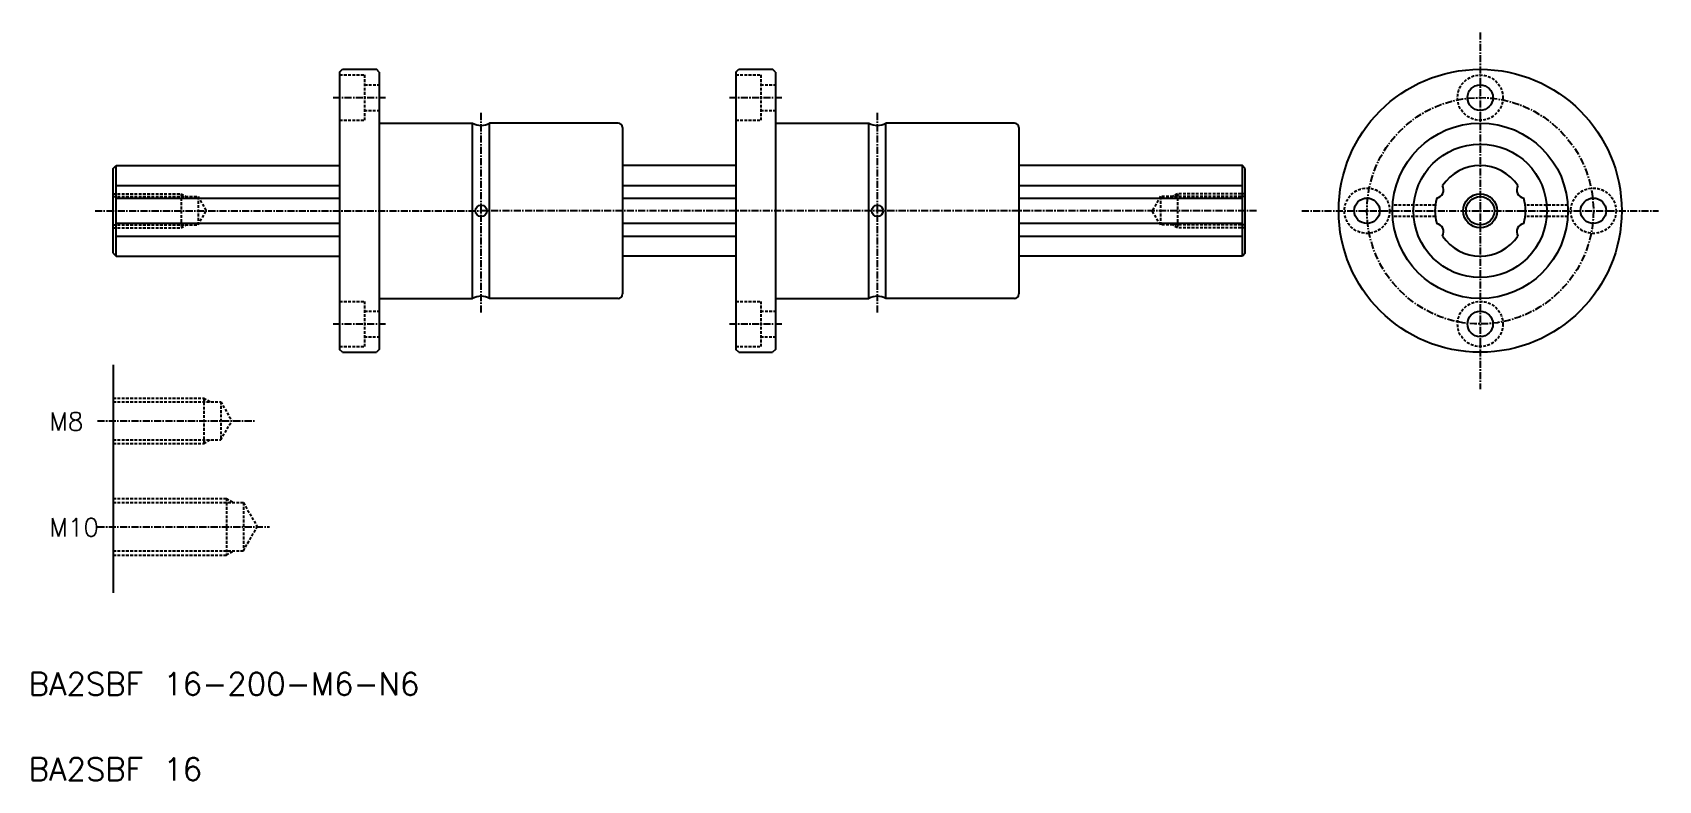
# Model space of a CAD drawing. Extents: x -34 to 253, y 1091 to 1223.
import ezdxf

# ---------------------------------------------------------------- set-up
doc = ezdxf.new("R2010")
doc.units = 0
doc.linetypes.add('CENTER', pattern=[2, 1.25, -0.25, 0.25, -0.25])
doc.linetypes.add('DASHED', pattern=[0.75, 0.5, -0.25])
doc.layers.get('0').update_dxf_attribs({"linetype": 'CONTINUOUS'})
doc.layers.add('CENTER', color=1, linetype='CENTER')
doc.styles.get("Standard").update_dxf_attribs({"font": 'txt.shx', "bigfont": 'bigfont.shx'})

msp = doc.modelspace()

# ---------------------------------------------------------------- linework, layer by layer
at = {"color": 7, "linetype": 'CONTINUOUS'}
for p, q in [((19.79, 1215.98), (20.29, 1216.48)), ((19.79, 1215.98), (19.79, 1166.98)), ((20.29, 1216.48), (26.29, 1216.48)), ((26.79, 1215.98), (26.29, 1216.48)), ((26.79, 1215.98), (26.79, 1166.98)), ((89.79, 1215.98), (90.29, 1216.48)), ((89.79, 1215.98), (89.79, 1166.98)), ((90.29, 1216.48), (96.29, 1216.48)), ((96.79, 1215.98), (96.29, 1216.48)), ((96.79, 1215.98), (96.79, 1166.98)), ((26.79, 1206.98), (43.29, 1206.98)), ((43.29, 1175.98), (43.29, 1206.96)), ((46.29, 1175.98), (46.29, 1206.99)), ((68.99, 1206.98), (46.29, 1206.98)), ((96.79, 1206.98), (113.29, 1206.98)), ((113.29, 1175.98), (113.29, 1206.96)), ((116.29, 1175.98), (116.29, 1206.99)), ((138.99, 1206.98), (116.29, 1206.98)), ((69.79, 1206.18), (69.79, 1176.78)), ((139.79, 1206.18), (139.79, 1176.78)), ((-20.21, 1198.98), (-19.71, 1199.48)), ((-20.21, 1183.98), (-20.21, 1198.98)), ((-19.71, 1199.48), (19.79, 1199.48)), ((-19.71, 1183.48), (-19.71, 1199.48)), ((89.79, 1199.48), (69.79, 1199.48)), ((179.29, 1199.48), (139.79, 1199.48)), ((179.79, 1198.98), (179.29, 1199.48)), ((179.29, 1183.48), (179.29, 1199.48)), ((179.79, 1183.98), (179.79, 1198.98)), ((-19.71, 1195.95), (19.79, 1195.95)), ((69.79, 1195.95), (89.79, 1195.95)), ((139.79, 1195.95), (179.29, 1195.95)), ((-19.71, 1193.7), (19.79, 1193.7)), ((69.79, 1193.7), (89.79, 1193.7)), ((139.79, 1193.7), (179.29, 1193.7)), ((-19.71, 1189.27), (19.79, 1189.27)), ((69.79, 1189.27), (89.79, 1189.27)), ((139.79, 1189.27), (179.29, 1189.27)), ((-19.71, 1187.02), (19.79, 1187.02)), ((69.79, 1187.02), (89.79, 1187.02)), ((139.79, 1187.02), (179.29, 1187.02)), ((-20.21, 1183.98), (-19.71, 1183.48)), ((179.79, 1183.98), (179.29, 1183.48)), ((-19.71, 1183.48), (19.7, 1183.48)), ((89.79, 1183.48), (69.87, 1183.48)), ((179.29, 1183.48), (139.79, 1183.48)), ((26.79, 1175.98), (43.29, 1175.98)), ((68.99, 1175.98), (46.29, 1175.98)), ((96.79, 1175.98), (113.29, 1175.98)), ((138.99, 1175.98), (116.29, 1175.98)), ((20.29, 1166.48), (19.79, 1166.98)), ((20.29, 1166.48), (26.29, 1166.48)), ((26.79, 1166.98), (26.29, 1166.48)), ((90.29, 1166.48), (89.79, 1166.98)), ((90.29, 1166.48), (96.29, 1166.48)), ((96.79, 1166.98), (96.29, 1166.48)), ((-20.21, 1164.26), (-20.21, 1124))]:
    msp.add_line(p, q, dxfattribs=at)
at = {"color": 3, "linetype": 'DASHED'}
for p, q in [((19.79, 1215.48), (24.19, 1215.48)), ((24.19, 1215.48), (24.19, 1207.48)), ((89.79, 1215.48), (94.19, 1215.48)), ((94.19, 1215.48), (94.19, 1207.48)), ((24.19, 1213.73), (26.79, 1213.73)), ((94.19, 1213.73), (96.79, 1213.73)), ((19.79, 1207.48), (24.19, 1207.48)), ((24.15, 1209.23), (26.79, 1209.23)), ((89.79, 1207.48), (94.19, 1207.48)), ((94.15, 1209.23), (96.79, 1209.23)), ((-20.21, 1194.48), (-8.21, 1194.48)), ((-20.21, 1193.98), (-5.21, 1193.98)), ((-8.21, 1194.48), (-8.21, 1188.48)), ((-8.21, 1194.48), (-7.35, 1193.98)), ((-5.21, 1193.98), (-5.21, 1188.98)), ((-5.21, 1193.98), (-3.77, 1191.48)), ((164.79, 1193.98), (163.34, 1191.48)), ((164.79, 1193.98), (164.79, 1188.98)), ((179.79, 1193.98), (164.79, 1193.98)), ((167.79, 1194.48), (166.92, 1193.98)), ((167.79, 1194.48), (167.79, 1188.48)), ((179.79, 1194.48), (167.79, 1194.48)), ((213.35, 1192.48), (205.82, 1192.48)), ((236.76, 1192.48), (229.22, 1192.48)), ((-5.21, 1188.98), (-3.77, 1191.48)), ((164.79, 1188.98), (163.34, 1191.48)), ((213.35, 1190.48), (205.82, 1190.48)), ((236.76, 1190.48), (229.22, 1190.48)), ((-20.21, 1188.98), (-5.21, 1188.98)), ((-20.21, 1188.48), (-8.21, 1188.48)), ((-8.21, 1188.48), (-7.35, 1188.98)), ((179.79, 1188.98), (164.79, 1188.98)), ((167.79, 1188.48), (166.92, 1188.98)), ((179.79, 1188.48), (167.79, 1188.48)), ((19.79, 1175.48), (24.19, 1175.48)), ((24.19, 1175.48), (24.19, 1167.48)), ((89.79, 1175.48), (94.19, 1175.48)), ((94.19, 1175.48), (94.19, 1167.48)), ((24.19, 1173.73), (26.79, 1173.73)), ((94.19, 1173.73), (96.79, 1173.73)), ((24.15, 1169.23), (26.79, 1169.23)), ((94.15, 1169.23), (96.79, 1169.23)), ((19.79, 1167.48), (24.19, 1167.48)), ((89.79, 1167.48), (94.19, 1167.48)), ((-20.21, 1158.37), (-4.21, 1158.37)), ((-20.21, 1157.75), (-1.21, 1157.75)), ((-4.21, 1158.37), (-4.21, 1150.37)), ((-4.21, 1158.37), (-3.13, 1157.75)), ((-1.21, 1157.75), (0.74, 1154.37)), ((-1.21, 1157.75), (-1.21, 1151)), ((-1.21, 1151), (0.74, 1154.37)), ((-20.21, 1151), (-1.21, 1151)), ((-20.21, 1150.37), (-4.21, 1150.37)), ((-15.46, 1151), (-15.46, 1151)), ((-10.71, 1151), (-10.71, 1151)), ((-4.21, 1150.37), (-3.13, 1151)), ((-20.21, 1140.66), (-0.21, 1140.66)), ((-0.21, 1140.66), (1.09, 1139.91)), ((-0.21, 1140.66), (-0.21, 1130.66)), ((-20.21, 1139.91), (2.79, 1139.91)), ((2.79, 1139.91), (2.79, 1131.41)), ((2.79, 1139.91), (5.24, 1135.66)), ((2.79, 1131.41), (5.24, 1135.66)), ((-20.21, 1131.41), (2.79, 1131.41)), ((-20.21, 1130.66), (-0.21, 1130.66)), ((-0.21, 1130.66), (1.09, 1131.41))]:
    msp.add_line(p, q, dxfattribs=at)
at = {"color": 7, "linetype": 'CONTINUOUS'}
for centre, radius in [((221.29, 1191.48), 25), ((221.29, 1211.48), 2.25), ((221.29, 1191.48), 15.5), ((221.29, 1191.48), 11.8), ((44.79, 1191.48), 1), ((114.79, 1191.48), 1), ((201.29, 1191.48), 2.25), ((221.29, 1191.48), 2.5), ((241.29, 1191.48), 2.25), ((221.29, 1171.48), 2.25)]:
    msp.add_circle(centre, radius, dxfattribs=at)
at = {"color": 3, "linetype": 'DASHED'}
for centre in [(221.29, 1211.48), (201.29, 1191.48), (241.29, 1191.48), (221.29, 1171.48)]:
    msp.add_circle(centre, 4, dxfattribs=at)
at = {"color": 3, "linetype": 'CONTINUOUS'}
msp.add_circle((221.29, 1191.48), 3, dxfattribs=at)
at = {"color": 7, "linetype": 'CONTINUOUS'}
for centre, radius, start, end in [((44.79, 1209.58), 3, 240, 300), ((68.99, 1206.18), 0.8, 360, 90), ((114.79, 1209.58), 3, 240, 300), ((138.99, 1206.18), 0.8, 360, 90), ((221.29, 1191.48), 8, 90, 146.0881), ((221.29, 1191.48), 8, 33.9119, 90), ((213.06, 1195.2), 1.75, 338.3081, 25.163), ((229.51, 1195.2), 1.75, 154.837, 201.6919), ((221.29, 1191.48), 8, 163.9119, 180.0906), ((213.15, 1195.39), 1.75, 284.837, 331.6919), ((229.42, 1195.39), 1.75, 208.3081, 255.163), ((221.29, 1191.48), 8, 359.9094, 16.0881), ((221.29, 1191.48), 8, 179.9094, 196.0881), ((213.15, 1187.57), 1.75, 28.3081, 75.163), ((229.42, 1187.57), 1.75, 104.837, 151.6919), ((221.29, 1191.48), 8, 343.9119, 0.0906), ((221.29, 1191.48), 15.5, 359.9999998734895, 0), ((213.06, 1187.76), 1.75, 334.837, 21.6919), ((221.29, 1191.48), 8, 213.9119, 270), ((221.29, 1191.48), 8, 270, 326.0881), ((229.51, 1187.76), 1.75, 158.3081, 205.163), ((44.79, 1173.39), 3, 60, 120), ((68.99, 1176.78), 0.8, 270, 0), ((114.79, 1173.39), 3, 60, 120), ((138.99, 1176.78), 0.8, 270, 0)]:
    msp.add_arc(centre, radius, start, end, dxfattribs=at)
msp.add_point((221.29, 1191.48), dxfattribs=at)
at = {"layer": 'CENTER', "color": 1, "linetype": 'CENTER'}
for p, q in [((221.29, 1222.98), (221.29, 1159.98)), ((18.66, 1211.48), (28, 1211.48)), ((88.66, 1211.48), (98, 1211.48)), ((44.79, 1173.52), (44.79, 1208.93)), ((114.79, 1173.52), (114.79, 1208.93)), ((-23.42, 1191.48), (44.79, 1191.48)), ((181.79, 1191.48), (44.79, 1191.48)), ((189.79, 1191.48), (252.79, 1191.48)), ((18.66, 1171.48), (28, 1171.48)), ((88.66, 1171.48), (98, 1171.48)), ((-23, 1154.37), (4.9, 1154.37)), ((-23, 1135.66), (7.41, 1135.66))]:
    msp.add_line(p, q, dxfattribs=at)
msp.add_circle((221.29, 1191.48), 20, dxfattribs=at)

# ---------------------------------------------------------------- texts
at = {"color": 7, "linetype": 'CONTINUOUS'}
for s, height, p in [('M8', 3.2, (-31.51, 1152.65)), ('M10', 3.2, (-31.51, 1133.94)), ('BA2SBF 16-200-M6-N6', 4, (-35.15, 1105.87)), ('BA2SBF 16', 4, (-35.15, 1090.82))]:
    msp.add_text(s, height=height, dxfattribs=at).set_placement(p)

doc.saveas('drawing.dxf')
